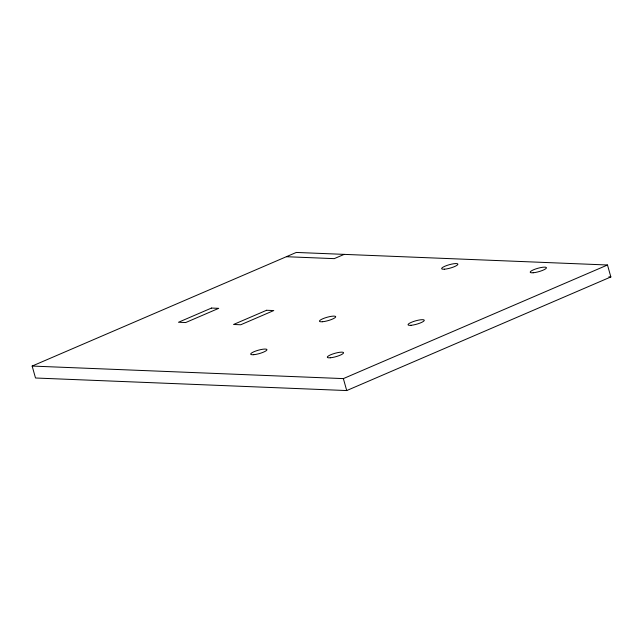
<?xml version="1.0" encoding="UTF-8"?>
<svg xmlns="http://www.w3.org/2000/svg" width="643" height="643" viewBox="0 0 643 643"><rect width="100%" height="100%" fill="white"/><g stroke="black" fill="none" stroke-linecap="round" stroke-linejoin="round"><path stroke-width="0.96" d="M32.15 366.06L296.278 252.442L607.49 264.996L610.85 276.94L346.722 390.558L35.51 378.004L32.15 366.06L343.362 378.606L607.49 264.996M344.158 254.379L334.256 258.639L286.376 256.71M608.849 276.86L610.85 276.94M343.362 378.606L346.722 390.558M211.515 308.053L178.497 322.256L185.682 322.545L218.7 308.343L211.515 308.053M266.58 310.272L233.562 324.474L240.739 324.763L273.757 310.561L266.58 310.272M444.602 269.192A8.455 1.76 -15.7 0 0 457.8 264.53A8.455 1.76 -15.7 0 0 446.829 265.479A8.455 1.76 -15.7 0 0 444.602 269.192M533.176 272.769A8.455 1.76 -15.7 0 0 546.373 268.099A8.455 1.76 -15.7 0 0 535.402 269.055A8.455 1.76 -15.7 0 0 533.176 272.769M322.44 321.741A8.455 1.76 -15.7 0 0 335.638 317.071A8.455 1.76 -15.7 0 0 324.667 318.028A8.455 1.76 -15.7 0 0 322.44 321.741M411.014 325.31A8.455 1.76 -15.7 0 0 424.211 320.648A8.455 1.76 -15.7 0 0 413.24 321.596A8.455 1.76 -15.7 0 0 411.014 325.31M253.688 354.695A8.455 1.76 -15.7 0 0 266.877 350.025A8.455 1.76 -15.7 0 0 255.906 350.974A8.455 1.76 -15.7 0 0 253.688 354.695M330.293 357.781A8.455 1.76 -15.7 0 0 343.483 353.12A8.455 1.76 -15.7 0 0 332.511 354.068A8.455 1.76 -15.7 0 0 330.293 357.781"/></g></svg>
